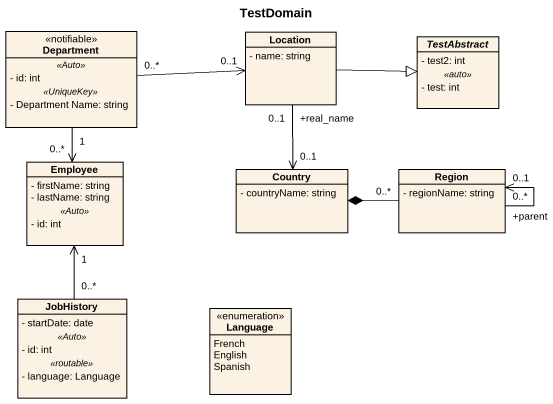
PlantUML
@startuml
title TestDomain
hide circle
hide empty members
skinparam classAttributeIconSize 0
class Department <<notifiable>> {
  .. <<Auto>> ..
  - id: int
  .. <<UniqueKey>> ..
  - Department Name: string
}
class Location {
  - name: string
}
abstract class TestAbstract {
  - test2: int
  .. <<auto>> ..
  - test: int
}
class Employee {
  - firstName: string
  - lastName: string
  .. <<Auto>> ..
  - id: int
}
class Country {
  - countryName: string
}
class Region {
  - regionName: string
}
class JobHistory {
  - startDate: date
  .. <<Auto>> ..
  - id: int
  .. <<routable>> ..
  - language: Language
}
enum Language {
  French
  English
  Spanish
}
Department "0..*" -right-> "0..1" Location
Department "1" --> "0..*" Employee
Location -right-|> TestAbstract
Location "+real_name\n0..1" --> "0..1" Country
Region "0..*" -left-* Country
Region "+parent\n0..*" --> "0..1" Region
JobHistory "0..*" -up-> "1" Employee
@enduml
